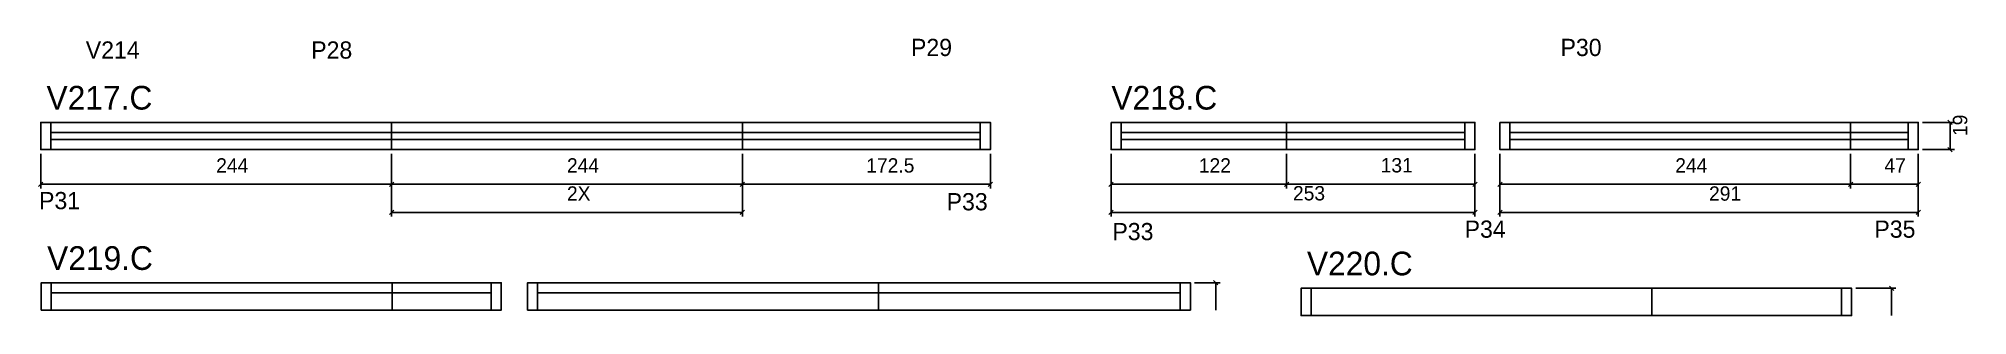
# Model space of a CAD drawing. Header units: metres. Extents: x 1679 to 3020, y 16242 to 16435.
import ezdxf

# ---------------------------------------------------------------- set-up
doc = ezdxf.new("R2010")
doc.units = ezdxf.units.M
for name, color, linetype in [('5', 7, 'Continuous'), ('COTA', 7, 'Continuous'), ('NOMENCLATURA', 7, 'Continuous'), ('Painéis', 7, 'Continuous'), ('SARR_2.2x7', 7, 'Continuous')]:
    doc.layers.add(name, color=color, linetype=linetype)

msp = doc.modelspace()

# ---------------------------------------------------------------- linework, layer by layer
at = {"layer": 'COTA', "color": 4, "lineweight": 25}
for p, q in [((2989.1, 16376.4), (3011.3, 16376.4)), ((3008.3, 16357.4), (3008.3, 16376.4)), ((2989.1, 16357.4), (3011.3, 16357.4)), ((1680.2, 16354.4), (1680.2, 16330.3)), ((1924.2, 16354.4), (1924.2, 16330.3)), ((1924.2, 16354.4), (1924.2, 16310.7)), ((1924.2, 16354.4), (1924.2, 16330.3)), ((2168.2, 16354.4), (2168.2, 16330.3)), ((2168.2, 16354.4), (2168.2, 16310.7)), ((2168.2, 16354.4), (2168.2, 16330.3)), ((2340.7, 16354.4), (2340.7, 16330.3)), ((2424.7, 16354.4), (2424.7, 16310.7)), ((2424.7, 16354.4), (2424.7, 16330.3)), ((2546.7, 16354.4), (2546.7, 16330.3)), ((2546.7, 16354.4), (2546.7, 16330.3)), ((2677.7, 16354.4), (2677.7, 16310.7)), ((2677.7, 16354.4), (2677.7, 16330.3)), ((2695.1, 16354.4), (2695.1, 16310.7)), ((2695.1, 16354.4), (2695.1, 16330.3)), ((2939.1, 16354.4), (2939.1, 16330.3)), ((2939.1, 16354.4), (2939.1, 16330.3)), ((2986.1, 16354.4), (2986.1, 16310.7)), ((2986.1, 16354.4), (2986.1, 16330.3)), ((1680.2, 16333.3), (1924.2, 16333.3)), ((1924.2, 16333.3), (2168.2, 16333.3)), ((2168.2, 16333.3), (2340.7, 16333.3)), ((2424.7, 16333.3), (2546.7, 16333.3)), ((2546.7, 16333.3), (2677.7, 16333.3)), ((2695.1, 16333.3), (2939.1, 16333.3)), ((2939.1, 16333.3), (2986.1, 16333.3)), ((1924.2, 16313.7), (2168.2, 16313.7)), ((2424.7, 16313.7), (2677.7, 16313.7)), ((2695.1, 16313.7), (2986.1, 16313.7))]:
    msp.add_line(p, q, dxfattribs=at)
at = {"layer": 'COTA', "color": 0, "lineweight": 25}
for p, q in [((3009.8, 16374.9), (3006.8, 16377.9)), ((3006.8, 16358.9), (3009.8, 16355.9)), ((1681.7, 16334.8), (1678.7, 16331.8)), ((1922.7, 16331.8), (1925.7, 16334.8)), ((1925.7, 16334.8), (1922.7, 16331.8)), ((2169.7, 16334.8), (2166.7, 16331.8)), ((2166.7, 16331.8), (2169.7, 16334.8)), ((2339.2, 16331.8), (2342.2, 16334.8)), ((2426.2, 16334.8), (2423.2, 16331.8)), ((2545.2, 16331.8), (2548.2, 16334.8)), ((2548.2, 16334.8), (2545.2, 16331.8)), ((2676.2, 16331.8), (2679.2, 16334.8)), ((2696.6, 16334.8), (2693.6, 16331.8)), ((2937.6, 16331.8), (2940.6, 16334.8)), ((2940.6, 16334.8), (2937.6, 16331.8)), ((2984.6, 16331.8), (2987.6, 16334.8)), ((1925.7, 16315.2), (1922.7, 16312.2)), ((2166.7, 16312.2), (2169.7, 16315.2)), ((2426.2, 16315.2), (2423.2, 16312.2)), ((2676.2, 16312.2), (2679.2, 16315.2)), ((2696.6, 16315.2), (2693.6, 16312.2)), ((2984.6, 16312.2), (2987.6, 16315.2))]:
    msp.add_line(p, q, dxfattribs=at)
at = {"layer": 'Painéis', "color": 200, "lineweight": 25}
for p, q in [((2546.7, 16357.4), (2546.7, 16376.4)), ((2939.1, 16357.4), (2939.1, 16376.4))]:
    msp.add_line(p, q, dxfattribs=at)
at = {"layer": 'Painéis', "color": 4, "lineweight": 25}
for p, q in [((2482.8, 16264.6), (2500.5, 16264.6)), ((2497.5, 16245.6), (2497.5, 16264.6)), ((2942.8, 16260.8), (2970.6, 16260.8)), ((2967.6, 16260.8), (2967.6, 16241.8))]:
    msp.add_line(p, q, dxfattribs=at)
at = {"layer": 'Painéis', "color": 0, "lineweight": 25}
for p, q in [((2499, 16263.1), (2496, 16266.1)), ((2969.1, 16259.3), (2966.1, 16262.3))]:
    msp.add_line(p, q, dxfattribs=at)
at = {"layer": 'Painéis', "color": 200, "lineweight": 25}
for points in [[(1924.2, 16357.4), (1680.2, 16357.4), (1680.2, 16376.4), (1924.2, 16376.4)], [(2168.2, 16357.4), (1924.2, 16357.4), (1924.2, 16376.4), (2168.2, 16376.4)], [(2168.2, 16376.4), (2340.7, 16376.4), (2340.7, 16357.4), (2168.2, 16357.4)], [(2424.7, 16376.4), (2677.7, 16376.4), (2677.7, 16357.4), (2424.7, 16357.4)], [(2695.1, 16376.4), (2986.1, 16376.4), (2986.1, 16357.4), (2695.1, 16357.4)], [(1924.5, 16245.6), (1680.5, 16245.6), (1680.5, 16264.6), (1924.5, 16264.6)], [(1924.5, 16264.6), (2000.5, 16264.6), (2000.5, 16245.6), (1924.5, 16245.6)], [(2262.8, 16245.6), (2018.8, 16245.6), (2018.8, 16264.6), (2262.8, 16264.6)], [(2262.8, 16264.6), (2479.8, 16264.6), (2479.8, 16245.6), (2262.8, 16245.6)], [(2800.8, 16241.8), (2556.8, 16241.8), (2556.8, 16260.8), (2800.8, 16260.8)], [(2800.8, 16260.8), (2939.8, 16260.8), (2939.8, 16241.8), (2800.8, 16241.8)]]:
    msp.add_lwpolyline(points, close=True, dxfattribs=at)
at = {"layer": 'SARR_2.2x7', "color": 40, "lineweight": 25}
for p, q in [((1687.2, 16376.4), (1687.2, 16357.4)), ((1924.2, 16369.4), (1687.2, 16369.4)), ((2168.2, 16369.4), (1924.2, 16369.4)), ((2333.7, 16369.4), (2168.2, 16369.4)), ((2333.7, 16376.4), (2333.7, 16357.4)), ((2431.7, 16376.4), (2431.7, 16357.4)), ((2670.7, 16369.4), (2431.7, 16369.4)), ((2670.7, 16376.4), (2670.7, 16357.4)), ((2702.1, 16376.4), (2702.1, 16357.4)), ((2979.1, 16369.4), (2702.1, 16369.4)), ((2979.1, 16376.4), (2979.1, 16357.4)), ((1687.2, 16364.4), (1924.2, 16364.4)), ((1924.2, 16364.4), (2168.2, 16364.4)), ((2168.2, 16364.4), (2333.7, 16364.4)), ((2431.7, 16364.4), (2670.7, 16364.4)), ((2702.1, 16364.4), (2979.1, 16364.4)), ((1687.5, 16264.6), (1687.5, 16245.6)), ((1993.5, 16264.6), (1993.5, 16245.6)), ((2025.8, 16264.6), (2025.8, 16245.6)), ((2472.8, 16264.6), (2472.8, 16245.6)), ((1924.5, 16257.6), (1687.5, 16257.6)), ((1993.5, 16257.6), (1924.5, 16257.6)), ((2262.8, 16257.6), (2025.8, 16257.6)), ((2472.8, 16257.6), (2262.8, 16257.6)), ((2563.8, 16260.8), (2563.8, 16241.8)), ((2932.8, 16260.8), (2932.8, 16241.8))]:
    msp.add_line(p, q, dxfattribs=at)

# ---------------------------------------------------------------- texts
at = {"layer": '5', "color": 5, "lineweight": 25}
for s, p in [('V214', (1711.5, 16420.8)), ('P28', (1868.3, 16420.8)), ('P29', (2285.5, 16422.6)), ('P30', (2737.3, 16422.6)), ('P31', (1679, 16315.9)), ('P33', (2310.3, 16315.1)), ('P33', (2425.6, 16294.3)), ('P34', (2670.6, 16296)), ('P35', (2955.6, 16296))]:
    msp.add_text(s, height=12, rotation=360, dxfattribs=at).set_placement(p)
at = {"layer": 'COTA', "color": 240, "lineweight": 25}
msp.add_text('19', height=10, rotation=90, dxfattribs=at).set_placement((3020.2, 16366.9))
for s, p in [('244', (1802.2, 16341.4)), ('244', (2046.2, 16341.4)), ('172.5', (2254.4, 16341.4)), ('122', (2485.7, 16341.4)), ('131', (2612.2, 16341.5)), ('244', (2817.1, 16341.4)), ('47', (2962.6, 16341.4)), ('2X', (2046.2, 16321.8)), ('253', (2551.2, 16322)), ('291', (2840.6, 16321.8))]:
    msp.add_text(s, height=10, dxfattribs=at).set_placement(p)
at = {"layer": 'NOMENCLATURA', "color": 7, "lineweight": 25}
for s, p in [('V217.C', (1684.2, 16385.3)), ('V218.C', (2424.9, 16385.3)), ('V219.C', (1684.6, 16273.6)), ('V220.C', (2560.9, 16269.8))]:
    msp.add_text(s, height=16.5, dxfattribs=at).set_placement(p)

doc.saveas('drawing.dxf')
